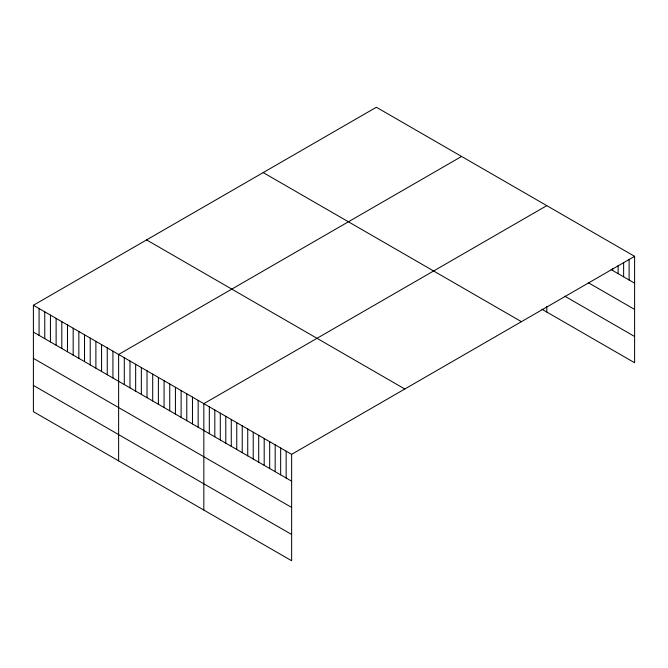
<?xml version="1.0" encoding="UTF-8"?>
<svg xmlns="http://www.w3.org/2000/svg" width="668" height="668" viewBox="0 0 668 668"><rect width="100%" height="100%" fill="white"/><g stroke="black" fill="none" stroke-linecap="round" stroke-linejoin="round"><path stroke-width="1" d="M33.4 305.259L291.632 454.349L291.632 560.753L33.4 411.663L33.4 305.259L376.368 107.247L634.6 256.337L634.6 362.741L541.932 309.242M461.588 156.446L118.62 354.457L118.62 460.862M546.8 205.644L203.832 403.656L203.832 510.06M291.632 454.349L634.6 256.337M611.086 269.588L634.6 283.165M588.349 282.723L634.6 309.426M564.827 296.2L634.6 336.48M263.192 172.586L521.424 321.675M146.576 239.912L404.808 389.001M33.4 332.088L291.632 481.177M33.4 358.349L291.632 507.438M33.4 385.403L291.632 534.492M629.114 259.359L629.114 280.001M623.628 262.382L623.628 276.828M618.134 265.405L618.134 273.663M612.648 268.427L612.648 270.49M546.8 306.428L546.8 312.056M286.146 451.176L286.146 478.004M280.66 448.011L280.66 474.839M275.174 444.838L275.174 471.675M269.68 441.673L269.68 468.502M264.194 438.509L264.194 465.337M258.708 435.336L258.708 462.164M253.222 432.171L253.222 459M247.736 428.998L247.736 455.835M242.242 425.833L242.242 452.662M236.756 422.66L236.756 449.497M231.27 419.496L231.27 446.324M225.784 416.331L225.784 443.16M220.298 413.158L220.298 439.987M214.812 409.993L214.812 436.822M209.318 406.82L209.318 433.657M198.154 400.374L198.154 427.203M192.468 397.093L192.468 423.929M186.789 393.811L186.789 420.648M181.112 390.538L181.112 417.366M175.425 387.256L175.425 414.085M169.747 383.975L169.747 410.803M164.069 380.693L164.069 407.522M158.383 377.412L158.383 404.249M152.705 374.138L152.705 400.967M147.018 370.857L147.018 397.685M141.34 367.575L141.34 394.404M135.662 364.294L135.662 391.122M129.976 361.012L129.976 387.849M124.298 357.739L124.298 384.568M112.934 351.176L112.934 378.004M107.256 347.894L107.256 374.723M101.569 344.613L101.569 371.45M95.891 341.34L95.891 368.168M90.213 338.058L90.213 364.887M84.527 334.777L84.527 361.605M78.849 331.495L78.849 358.324M73.171 328.213L73.171 355.05M67.485 324.932L67.485 351.769M61.807 321.659L61.807 348.487M56.12 318.377L56.12 345.206M50.442 315.096L50.442 341.924M44.764 311.814L44.764 338.643M39.078 308.532L39.078 335.369"/></g></svg>
